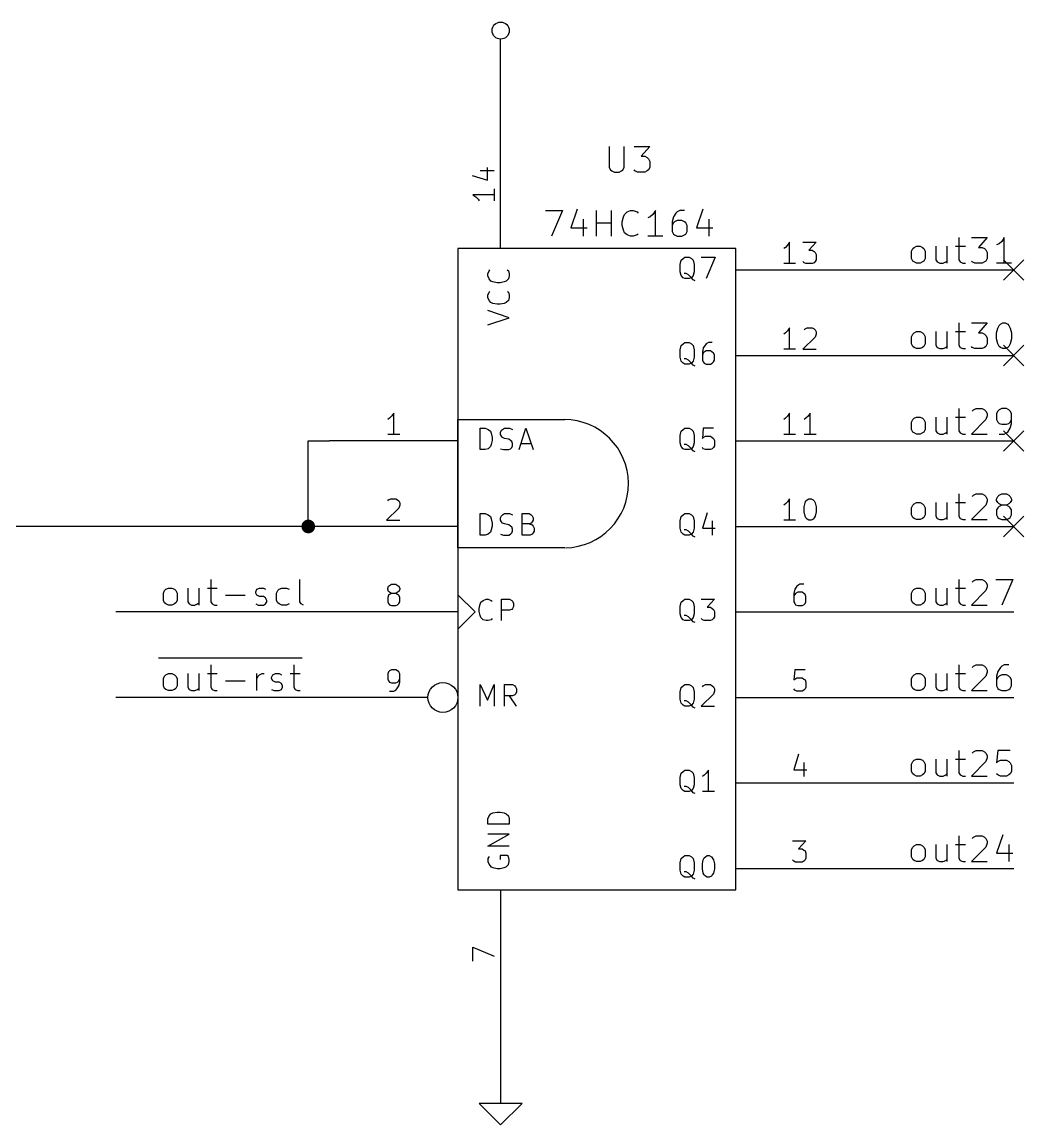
# Model space of a CAD drawing. Extents: x 4000 to 326700, y 4000 to 230000.
# Drawn here: x 236305 to 259740, y 150000 to 175800 of the extents above; entities that cross this region are included whole.
import ezdxf

# ---------------------------------------------------------------- set-up
doc = ezdxf.new("R2010")
doc.units = 0
for name, color, linetype in [('BLACK', 1, 'CONTINUOUS'), ('BLUE', 2, 'CONTINUOUS'), ('CYAN', 4, 'CONTINUOUS'), ('GREEN', 3, 'CONTINUOUS'), ('RED', 5, 'CONTINUOUS')]:
    doc.layers.add(name, color=color, linetype=linetype)

msp = doc.modelspace()

# ---------------------------------------------------------------- linework, layer by layer
at = {"layer": 'BLACK'}
for p, q in [((257170, 170530), (257230, 170560)), ((257230, 170560), (257310, 170560)), ((257310, 170560), (257370, 170530)), ((257680, 170560), (257680, 170240)), ((257940, 170560), (257940, 170160)), ((258140, 170560), (258370, 170560)), ((258220, 170760), (258220, 170240)), ((258510, 170760), (258880, 170760)), ((258880, 170760), (258680, 170530)), ((259160, 170610), (259100, 170590)), ((259220, 170670), (259160, 170610)), ((259280, 170760), (259220, 170670)), ((259280, 170160), (259280, 170760)), ((257110, 170440), (257140, 170500)), ((257110, 170270), (257110, 170440)), ((257140, 170500), (257170, 170530)), ((257370, 170530), (257400, 170500)), ((257400, 170500), (257430, 170440)), ((257430, 170440), (257430, 170270)), ((258680, 170530), (258760, 170530)), ((258760, 170530), (258820, 170500)), ((258820, 170500), (258850, 170470)), ((258850, 170470), (258880, 170410)), ((258880, 170410), (258880, 170270)), ((257140, 170210), (257110, 170270)), ((257170, 170190), (257140, 170210)), ((257230, 170160), (257170, 170190)), ((257310, 170160), (257230, 170160)), ((257370, 170190), (257310, 170160)), ((257400, 170210), (257370, 170190)), ((257430, 170270), (257400, 170210)), ((257680, 170240), (257710, 170190)), ((257710, 170190), (257770, 170160)), ((257770, 170160), (257850, 170160)), ((257850, 170160), (257910, 170190)), ((257910, 170190), (257940, 170210)), ((258220, 170240), (258250, 170190)), ((258250, 170190), (258310, 170160)), ((258310, 170160), (258370, 170160)), ((258530, 170190), (258510, 170210)), ((258590, 170160), (258530, 170190)), ((258760, 170160), (258590, 170160)), ((258820, 170190), (258760, 170160)), ((258850, 170210), (258820, 170190)), ((258880, 170270), (258850, 170210)), ((259450, 170160), (259100, 170160)), ((258220, 168760), (258220, 168240)), ((258510, 168760), (258880, 168760)), ((258880, 168760), (258680, 168530)), ((259190, 168730), (259250, 168760)), ((259250, 168760), (259300, 168760)), ((259300, 168760), (259360, 168730)), ((257110, 168440), (257140, 168500)), ((257140, 168500), (257170, 168530)), ((257170, 168530), (257230, 168560)), ((257230, 168560), (257310, 168560)), ((257310, 168560), (257370, 168530)), ((257370, 168530), (257400, 168500)), ((257400, 168500), (257430, 168440)), ((257680, 168560), (257680, 168240)), ((257940, 168560), (257940, 168160)), ((258140, 168560), (258370, 168560)), ((258680, 168530), (258760, 168530)), ((258760, 168530), (258820, 168500)), ((258820, 168500), (258850, 168470)), ((259100, 168530), (259130, 168640)), ((259100, 168390), (259100, 168530)), ((259130, 168640), (259160, 168700)), ((259160, 168700), (259190, 168730)), ((259360, 168730), (259390, 168700)), ((259390, 168700), (259420, 168640)), ((259420, 168640), (259450, 168530)), ((259450, 168530), (259450, 168390)), ((257110, 168270), (257110, 168440)), ((257140, 168210), (257110, 168270)), ((257430, 168270), (257400, 168210)), ((257430, 168440), (257430, 168270)), ((257680, 168240), (257710, 168190)), ((258220, 168240), (258250, 168190)), ((258850, 168470), (258880, 168410)), ((258880, 168270), (258850, 168210)), ((258880, 168410), (258880, 168270)), ((259130, 168270), (259100, 168390)), ((259160, 168210), (259130, 168270)), ((259420, 168270), (259390, 168210)), ((259450, 168390), (259420, 168270)), ((257170, 168190), (257140, 168210)), ((257230, 168160), (257170, 168190)), ((257310, 168160), (257230, 168160)), ((257370, 168190), (257310, 168160)), ((257400, 168210), (257370, 168190)), ((257710, 168190), (257770, 168160)), ((257770, 168160), (257850, 168160)), ((257850, 168160), (257910, 168190)), ((257910, 168190), (257940, 168210)), ((258250, 168190), (258310, 168160)), ((258310, 168160), (258370, 168160)), ((258530, 168190), (258510, 168210)), ((258590, 168160), (258530, 168190)), ((258760, 168160), (258590, 168160)), ((258820, 168190), (258760, 168160)), ((258850, 168210), (258820, 168190)), ((259190, 168190), (259160, 168210)), ((259250, 168160), (259190, 168190)), ((259300, 168160), (259250, 168160)), ((259360, 168190), (259300, 168160)), ((259390, 168210), (259360, 168190)), ((258220, 166760), (258220, 166240)), ((258530, 166700), (258560, 166730)), ((258560, 166730), (258620, 166760)), ((258620, 166760), (258760, 166760)), ((258760, 166760), (258820, 166730)), ((258820, 166730), (258850, 166700)), ((258850, 166700), (258880, 166640)), ((259130, 166700), (259100, 166640)), ((259160, 166730), (259130, 166700)), ((259220, 166760), (259160, 166730)), ((259330, 166760), (259220, 166760)), ((259390, 166730), (259330, 166760)), ((259420, 166700), (259390, 166730)), ((259450, 166640), (259420, 166700)), ((257110, 166440), (257140, 166500)), ((257110, 166270), (257110, 166440)), ((257140, 166500), (257170, 166530)), ((257170, 166530), (257230, 166560)), ((257230, 166560), (257310, 166560)), ((257310, 166560), (257370, 166530)), ((257370, 166530), (257400, 166500)), ((257400, 166500), (257430, 166440)), ((257430, 166440), (257430, 166270)), ((257680, 166560), (257680, 166240)), ((257940, 166560), (257940, 166160)), ((258140, 166560), (258370, 166560)), ((258850, 166500), (258510, 166160)), ((258880, 166590), (258850, 166500)), ((258880, 166640), (258880, 166590)), ((259100, 166640), (259100, 166500)), ((259100, 166500), (259130, 166440)), ((259130, 166440), (259160, 166410)), ((259160, 166410), (259220, 166390)), ((259330, 166390), (259390, 166410)), ((259390, 166410), (259420, 166440)), ((259420, 166440), (259450, 166500)), ((259420, 166300), (259450, 166410)), ((259450, 166410), (259450, 166640)), ((257140, 166210), (257110, 166270)), ((257170, 166190), (257140, 166210)), ((257230, 166160), (257170, 166190)), ((257310, 166160), (257230, 166160)), ((257370, 166190), (257310, 166160)), ((257400, 166210), (257370, 166190)), ((257430, 166270), (257400, 166210)), ((257680, 166240), (257710, 166190)), ((257710, 166190), (257770, 166160)), ((257770, 166160), (257850, 166160)), ((257850, 166160), (257910, 166190)), ((257910, 166190), (257940, 166210)), ((258220, 166240), (258250, 166190)), ((258250, 166190), (258310, 166160)), ((258310, 166160), (258370, 166160)), ((258510, 166160), (258880, 166160)), ((259160, 166160), (259280, 166160)), ((259220, 166390), (259330, 166390)), ((259280, 166160), (259330, 166190)), ((259330, 166190), (259360, 166210)), ((259360, 166210), (259420, 166300)), ((258220, 164760), (258220, 164240)), ((258530, 164700), (258560, 164730)), ((258560, 164730), (258620, 164760)), ((258620, 164760), (258760, 164760)), ((258760, 164760), (258820, 164730)), ((258820, 164730), (258850, 164700)), ((258850, 164700), (258880, 164640)), ((258880, 164640), (258880, 164590)), ((259100, 164640), (259130, 164700)), ((259100, 164610), (259100, 164640)), ((259130, 164560), (259100, 164610)), ((259130, 164700), (259160, 164730)), ((259160, 164730), (259220, 164760)), ((259220, 164760), (259330, 164760)), ((259330, 164760), (259390, 164730)), ((259390, 164730), (259420, 164700)), ((259420, 164700), (259450, 164640)), ((259450, 164610), (259420, 164560)), ((259450, 164640), (259450, 164610)), ((257110, 164440), (257140, 164500)), ((257110, 164270), (257110, 164440)), ((257140, 164500), (257170, 164530)), ((257170, 164530), (257230, 164560)), ((257230, 164560), (257310, 164560)), ((257310, 164560), (257370, 164530)), ((257370, 164530), (257400, 164500)), ((257400, 164500), (257430, 164440)), ((257430, 164440), (257430, 164270)), ((257680, 164560), (257680, 164240)), ((257940, 164560), (257940, 164160)), ((258140, 164560), (258370, 164560)), ((258850, 164500), (258510, 164160)), ((258880, 164590), (258850, 164500)), ((259130, 164440), (259100, 164390)), ((259100, 164390), (259100, 164270)), ((259160, 164530), (259130, 164560)), ((259160, 164470), (259130, 164440)), ((259220, 164500), (259160, 164530)), ((259220, 164500), (259160, 164470)), ((259330, 164500), (259220, 164500)), ((259390, 164530), (259330, 164500)), ((259390, 164470), (259330, 164500)), ((259420, 164560), (259390, 164530)), ((259420, 164440), (259390, 164470)), ((259450, 164390), (259420, 164440)), ((259450, 164270), (259450, 164390)), ((257140, 164210), (257110, 164270)), ((257170, 164190), (257140, 164210)), ((257230, 164160), (257170, 164190)), ((257310, 164160), (257230, 164160)), ((257370, 164190), (257310, 164160)), ((257400, 164210), (257370, 164190)), ((257430, 164270), (257400, 164210)), ((257680, 164240), (257710, 164190)), ((257710, 164190), (257770, 164160)), ((257770, 164160), (257850, 164160)), ((257850, 164160), (257910, 164190)), ((257910, 164190), (257940, 164210)), ((258220, 164240), (258250, 164190)), ((258250, 164190), (258310, 164160)), ((258310, 164160), (258370, 164160)), ((258510, 164160), (258880, 164160)), ((259100, 164270), (259130, 164210)), ((259130, 164210), (259160, 164190)), ((259160, 164190), (259220, 164160)), ((259220, 164160), (259330, 164160)), ((259330, 164160), (259390, 164190)), ((259390, 164190), (259420, 164210)), ((259420, 164210), (259450, 164270)), ((239670, 162530), (239730, 162560)), ((239730, 162560), (239810, 162560)), ((239810, 162560), (239870, 162530)), ((240180, 162560), (240180, 162240)), ((240440, 162560), (240440, 162160)), ((240640, 162560), (240870, 162560)), ((240720, 162760), (240720, 162240)), ((241800, 162530), (241860, 162560)), ((241860, 162560), (241950, 162560)), ((241950, 162560), (242000, 162530)), ((242320, 162530), (242380, 162560)), ((242380, 162560), (242490, 162560)), ((242490, 162560), (242550, 162530)), ((242800, 162240), (242800, 162760)), ((257170, 162530), (257230, 162560)), ((257230, 162560), (257310, 162560)), ((257310, 162560), (257370, 162530)), ((257680, 162560), (257680, 162240)), ((257940, 162560), (257940, 162160)), ((258140, 162560), (258370, 162560)), ((258220, 162760), (258220, 162240)), ((258530, 162700), (258560, 162730)), ((258560, 162730), (258620, 162760)), ((258620, 162760), (258760, 162760)), ((258760, 162760), (258820, 162730)), ((258820, 162730), (258850, 162700)), ((258850, 162700), (258880, 162640)), ((258880, 162590), (258850, 162500)), ((258880, 162640), (258880, 162590)), ((259080, 162760), (259480, 162760)), ((259480, 162760), (259220, 162160)), ((239610, 162440), (239640, 162500)), ((239610, 162270), (239610, 162440)), ((239640, 162500), (239670, 162530)), ((239870, 162530), (239900, 162500)), ((239900, 162500), (239930, 162440)), ((239930, 162440), (239930, 162270)), ((241060, 162390), (241520, 162390)), ((241770, 162470), (241800, 162530)), ((241770, 162440), (241770, 162470)), ((241800, 162390), (241770, 162440)), ((241860, 162360), (241800, 162390)), ((241950, 162360), (241860, 162360)), ((242000, 162330), (241950, 162360)), ((242030, 162270), (242000, 162330)), ((242260, 162440), (242290, 162500)), ((242260, 162270), (242260, 162440)), ((242290, 162500), (242320, 162530)), ((257110, 162440), (257140, 162500)), ((257110, 162270), (257110, 162440)), ((257140, 162500), (257170, 162530)), ((257370, 162530), (257400, 162500)), ((257400, 162500), (257430, 162440)), ((257430, 162440), (257430, 162270)), ((258850, 162500), (258510, 162160)), ((239640, 162210), (239610, 162270)), ((239670, 162190), (239640, 162210)), ((239730, 162160), (239670, 162190)), ((239810, 162160), (239730, 162160)), ((239870, 162190), (239810, 162160)), ((239900, 162210), (239870, 162190)), ((239930, 162270), (239900, 162210)), ((240180, 162240), (240210, 162190)), ((240210, 162190), (240270, 162160)), ((240270, 162160), (240350, 162160)), ((240350, 162160), (240410, 162190)), ((240410, 162190), (240440, 162210)), ((240720, 162240), (240750, 162190)), ((240750, 162190), (240810, 162160)), ((240810, 162160), (240870, 162160)), ((241770, 162190), (241830, 162160)), ((241830, 162160), (241950, 162160)), ((241950, 162160), (242000, 162190)), ((242000, 162190), (242030, 162240)), ((242030, 162240), (242030, 162270)), ((242290, 162210), (242260, 162270)), ((242320, 162190), (242290, 162210)), ((242380, 162160), (242320, 162190)), ((242490, 162160), (242380, 162160)), ((242550, 162190), (242490, 162160)), ((242830, 162190), (242800, 162240)), ((242890, 162160), (242830, 162190)), ((257140, 162210), (257110, 162270)), ((257170, 162190), (257140, 162210)), ((257230, 162160), (257170, 162190)), ((257310, 162160), (257230, 162160)), ((257370, 162190), (257310, 162160)), ((257400, 162210), (257370, 162190)), ((257430, 162270), (257400, 162210)), ((257680, 162240), (257710, 162190)), ((257710, 162190), (257770, 162160)), ((257770, 162160), (257850, 162160)), ((257850, 162160), (257910, 162190)), ((257910, 162190), (257940, 162210)), ((258220, 162240), (258250, 162190)), ((258250, 162190), (258310, 162160)), ((258310, 162160), (258370, 162160)), ((258510, 162160), (258880, 162160)), ((239500, 160930), (242860, 160930)), ((240720, 160760), (240720, 160240)), ((242660, 160760), (242660, 160240)), ((258220, 160760), (258220, 160240)), ((258560, 160730), (258620, 160760)), ((258620, 160760), (258760, 160760)), ((258760, 160760), (258820, 160730)), ((259280, 160760), (259220, 160730)), ((259390, 160760), (259280, 160760)), ((239610, 160440), (239640, 160500)), ((239640, 160500), (239670, 160530)), ((239670, 160530), (239730, 160560)), ((239730, 160560), (239810, 160560)), ((239810, 160560), (239870, 160530)), ((239870, 160530), (239900, 160500)), ((239900, 160500), (239930, 160440)), ((240180, 160560), (240180, 160240)), ((240440, 160560), (240440, 160160)), ((240640, 160560), (240870, 160560)), ((241800, 160160), (241800, 160560)), ((241800, 160440), (241830, 160500)), ((241830, 160500), (241860, 160530)), ((241860, 160530), (241920, 160560)), ((241920, 160560), (241970, 160560)), ((242140, 160470), (242170, 160530)), ((242170, 160530), (242230, 160560)), ((242230, 160560), (242320, 160560)), ((242320, 160560), (242370, 160530)), ((242580, 160560), (242810, 160560)), ((257110, 160440), (257140, 160500)), ((257140, 160500), (257170, 160530)), ((257170, 160530), (257230, 160560)), ((257230, 160560), (257310, 160560)), ((257310, 160560), (257370, 160530)), ((257370, 160530), (257400, 160500)), ((257400, 160500), (257430, 160440)), ((257680, 160560), (257680, 160240)), ((257940, 160560), (257940, 160160)), ((258140, 160560), (258370, 160560)), ((258850, 160500), (258510, 160160)), ((258530, 160700), (258560, 160730)), ((258820, 160730), (258850, 160700)), ((258850, 160700), (258880, 160640)), ((258880, 160590), (258850, 160500)), ((258880, 160640), (258880, 160590)), ((259130, 160610), (259100, 160500)), ((259100, 160500), (259100, 160270)), ((259190, 160700), (259130, 160610)), ((259160, 160500), (259130, 160470)), ((259220, 160530), (259160, 160500)), ((259220, 160730), (259190, 160700)), ((259330, 160530), (259220, 160530)), ((259390, 160500), (259330, 160530)), ((259420, 160470), (259390, 160500)), ((239610, 160270), (239610, 160440)), ((239640, 160210), (239610, 160270)), ((239930, 160270), (239900, 160210)), ((239930, 160440), (239930, 160270)), ((240180, 160240), (240210, 160190)), ((240720, 160240), (240750, 160190)), ((241060, 160390), (241520, 160390)), ((242140, 160440), (242140, 160470)), ((242170, 160390), (242140, 160440)), ((242230, 160360), (242170, 160390)), ((242320, 160360), (242230, 160360)), ((242370, 160330), (242320, 160360)), ((242400, 160270), (242370, 160330)), ((242370, 160190), (242400, 160240)), ((242400, 160240), (242400, 160270)), ((242660, 160240), (242690, 160190)), ((257110, 160270), (257110, 160440)), ((257140, 160210), (257110, 160270)), ((257430, 160270), (257400, 160210)), ((257430, 160440), (257430, 160270)), ((257680, 160240), (257710, 160190)), ((258220, 160240), (258250, 160190)), ((259130, 160470), (259100, 160410)), ((259100, 160270), (259130, 160210)), ((259450, 160410), (259420, 160470)), ((259420, 160210), (259450, 160270)), ((259450, 160270), (259450, 160410)), ((239670, 160190), (239640, 160210)), ((239730, 160160), (239670, 160190)), ((239810, 160160), (239730, 160160)), ((239870, 160190), (239810, 160160)), ((239900, 160210), (239870, 160190)), ((240210, 160190), (240270, 160160)), ((240270, 160160), (240350, 160160)), ((240350, 160160), (240410, 160190)), ((240410, 160190), (240440, 160210)), ((240750, 160190), (240810, 160160)), ((240810, 160160), (240870, 160160)), ((242140, 160190), (242200, 160160)), ((242200, 160160), (242320, 160160)), ((242320, 160160), (242370, 160190)), ((242690, 160190), (242750, 160160)), ((242750, 160160), (242810, 160160)), ((257170, 160190), (257140, 160210)), ((257230, 160160), (257170, 160190)), ((257310, 160160), (257230, 160160)), ((257370, 160190), (257310, 160160)), ((257400, 160210), (257370, 160190)), ((257710, 160190), (257770, 160160)), ((257770, 160160), (257850, 160160)), ((257850, 160160), (257910, 160190)), ((257910, 160190), (257940, 160210)), ((258250, 160190), (258310, 160160)), ((258310, 160160), (258370, 160160)), ((258510, 160160), (258880, 160160)), ((259130, 160210), (259160, 160190)), ((259160, 160190), (259220, 160160)), ((259220, 160160), (259330, 160160)), ((259330, 160160), (259390, 160190)), ((259390, 160190), (259420, 160210)), ((258220, 158760), (258220, 158240)), ((258530, 158700), (258560, 158730)), ((258560, 158730), (258620, 158760)), ((258620, 158760), (258760, 158760)), ((258760, 158760), (258820, 158730)), ((258820, 158730), (258850, 158700)), ((258850, 158700), (258880, 158640)), ((259130, 158760), (259100, 158470)), ((259420, 158760), (259130, 158760)), ((257110, 158440), (257140, 158500)), ((257110, 158270), (257110, 158440)), ((257140, 158500), (257170, 158530)), ((257170, 158530), (257230, 158560)), ((257230, 158560), (257310, 158560)), ((257310, 158560), (257370, 158530)), ((257370, 158530), (257400, 158500)), ((257400, 158500), (257430, 158440)), ((257430, 158440), (257430, 158270)), ((257680, 158560), (257680, 158240)), ((257940, 158560), (257940, 158160)), ((258140, 158560), (258370, 158560)), ((258850, 158500), (258510, 158160)), ((258880, 158590), (258850, 158500)), ((258880, 158640), (258880, 158590)), ((259100, 158470), (259130, 158500)), ((259130, 158500), (259190, 158530)), ((259190, 158530), (259330, 158530)), ((259330, 158530), (259390, 158500)), ((259390, 158500), (259420, 158470)), ((259420, 158470), (259450, 158410)), ((257140, 158210), (257110, 158270)), ((257170, 158190), (257140, 158210)), ((257230, 158160), (257170, 158190)), ((257310, 158160), (257230, 158160)), ((257370, 158190), (257310, 158160)), ((257400, 158210), (257370, 158190)), ((257430, 158270), (257400, 158210)), ((257680, 158240), (257710, 158190)), ((257710, 158190), (257770, 158160)), ((257770, 158160), (257850, 158160)), ((257850, 158160), (257910, 158190)), ((257910, 158190), (257940, 158210)), ((258220, 158240), (258250, 158190)), ((258250, 158190), (258310, 158160)), ((258310, 158160), (258370, 158160)), ((258510, 158160), (258880, 158160)), ((259130, 158190), (259100, 158210)), ((259190, 158160), (259130, 158190)), ((259330, 158160), (259190, 158160)), ((259390, 158190), (259330, 158160)), ((259420, 158210), (259390, 158190)), ((259450, 158270), (259420, 158210)), ((259450, 158410), (259450, 158270)), ((258220, 156760), (258220, 156240)), ((258530, 156700), (258560, 156730)), ((258560, 156730), (258620, 156760)), ((258620, 156760), (258760, 156760)), ((258760, 156760), (258820, 156730)), ((258820, 156730), (258850, 156700)), ((258850, 156700), (258880, 156640)), ((258880, 156640), (258880, 156590)), ((259250, 156790), (259100, 156360)), ((257110, 156440), (257140, 156500)), ((257110, 156270), (257110, 156440)), ((257140, 156500), (257170, 156530)), ((257170, 156530), (257230, 156560)), ((257230, 156560), (257310, 156560)), ((257310, 156560), (257370, 156530)), ((257370, 156530), (257400, 156500)), ((257400, 156500), (257430, 156440)), ((257430, 156440), (257430, 156270)), ((257680, 156560), (257680, 156240)), ((257940, 156560), (257940, 156160)), ((258140, 156560), (258370, 156560)), ((258850, 156500), (258510, 156160)), ((258880, 156590), (258850, 156500)), ((259100, 156360), (259480, 156360)), ((259390, 156560), (259390, 156160)), ((257140, 156210), (257110, 156270)), ((257170, 156190), (257140, 156210)), ((257230, 156160), (257170, 156190)), ((257310, 156160), (257230, 156160)), ((257370, 156190), (257310, 156160)), ((257400, 156210), (257370, 156190)), ((257430, 156270), (257400, 156210)), ((257680, 156240), (257710, 156190)), ((257710, 156190), (257770, 156160)), ((257770, 156160), (257850, 156160)), ((257850, 156160), (257910, 156190)), ((257910, 156190), (257940, 156210)), ((258220, 156240), (258250, 156190)), ((258250, 156190), (258310, 156160)), ((258310, 156160), (258370, 156160)), ((258510, 156160), (258880, 156160))]:
    msp.add_line(p, q, dxfattribs=at)
at = {"layer": 'BLUE'}
for p, q in [((259260, 170240), (259740, 169760)), ((259740, 170240), (259260, 169760)), ((259260, 168240), (259740, 167760)), ((259740, 168240), (259260, 167760)), ((259260, 166240), (259740, 165760)), ((259740, 166240), (259260, 165760)), ((259260, 164240), (259740, 163760)), ((259740, 164240), (259260, 163760))]:
    msp.add_line(p, q, dxfattribs=at)
at = {"layer": 'CYAN'}
for p, q in [((250040, 172890), (250040, 172400)), ((250390, 172400), (250390, 172890)), ((250620, 172890), (250990, 172890)), ((250990, 172890), (250790, 172660)), ((250790, 172660), (250870, 172660)), ((250870, 172660), (250930, 172630)), ((250930, 172630), (250960, 172600)), ((250040, 172400), (250070, 172340)), ((250360, 172340), (250390, 172400)), ((250960, 172600), (250990, 172540)), ((250990, 172400), (250960, 172340)), ((250990, 172540), (250990, 172400)), ((250070, 172340), (250100, 172320)), ((250100, 172320), (250160, 172290)), ((250160, 172290), (250270, 172290)), ((250270, 172290), (250330, 172320)), ((250330, 172320), (250360, 172340)), ((250640, 172320), (250620, 172340)), ((250700, 172290), (250640, 172320)), ((250870, 172290), (250700, 172290)), ((250930, 172320), (250870, 172290)), ((250960, 172340), (250930, 172320)), ((248550, 171390), (248950, 171390)), ((248950, 171390), (248690, 170790)), ((249290, 171420), (249140, 170990)), ((249740, 170790), (249740, 171390)), ((250090, 170790), (250090, 171390)), ((250400, 171300), (250460, 171360)), ((250460, 171360), (250540, 171390)), ((250540, 171390), (250600, 171390)), ((250600, 171390), (250690, 171360)), ((250690, 171360), (250720, 171330)), ((251120, 171390), (251060, 171300)), ((251120, 170790), (251120, 171390)), ((251600, 171330), (251540, 171240)), ((251630, 171360), (251600, 171330)), ((251690, 171390), (251630, 171360)), ((251800, 171390), (251690, 171390)), ((252230, 171420), (252080, 170990)), ((249430, 171190), (249430, 170790)), ((249740, 171100), (250090, 171100)), ((250340, 171130), (250370, 171240)), ((250340, 171040), (250340, 171130)), ((250370, 171240), (250400, 171300)), ((251000, 171240), (250940, 171220)), ((251060, 171300), (251000, 171240)), ((251540, 171240), (251510, 171130)), ((251510, 171130), (251510, 170900)), ((251540, 171100), (251510, 171040)), ((251570, 171130), (251540, 171100)), ((251630, 171160), (251570, 171130)), ((251740, 171160), (251630, 171160)), ((251800, 171130), (251740, 171160)), ((251830, 171100), (251800, 171130)), ((251860, 171040), (251830, 171100)), ((252370, 171190), (252370, 170790)), ((249140, 170990), (249520, 170990)), ((250370, 170930), (250340, 171040)), ((250400, 170870), (250370, 170930)), ((250460, 170820), (250400, 170870)), ((250540, 170790), (250460, 170820)), ((250690, 170820), (250600, 170790)), ((250720, 170840), (250690, 170820)), ((251510, 170900), (251540, 170840)), ((251540, 170840), (251570, 170820)), ((251570, 170820), (251630, 170790)), ((251740, 170790), (251800, 170820)), ((251800, 170820), (251830, 170840)), ((251830, 170840), (251860, 170900)), ((251860, 170900), (251860, 171040)), ((252080, 170990), (252460, 170990)), ((250600, 170790), (250540, 170790)), ((251290, 170790), (250940, 170790)), ((251630, 170790), (251740, 170790)), ((251770, 170270), (251810, 170300)), ((251810, 170300), (251910, 170300)), ((251910, 170300), (251960, 170270)), ((252190, 170300), (252520, 170300)), ((252520, 170300), (252310, 169800)), ((251700, 170130), (251720, 170230)), ((251700, 169960), (251700, 170130)), ((251720, 170230), (251770, 170270)), ((251960, 170270), (252000, 170230)), ((252000, 170230), (252030, 170130)), ((252030, 170130), (252030, 169960)), ((247200, 169910), (247230, 169980)), ((247200, 169860), (247200, 169910)), ((247230, 169790), (247200, 169860)), ((247230, 169980), (247250, 170000)), ((247270, 169740), (247230, 169790)), ((247680, 169790), (247630, 169740)), ((247650, 170000), (247680, 169980)), ((247680, 169980), (247700, 169910)), ((247700, 169860), (247680, 169790)), ((247700, 169910), (247700, 169860)), ((251720, 169870), (251700, 169960)), ((251770, 169820), (251720, 169870)), ((251810, 169800), (251770, 169820)), ((251840, 169920), (251790, 169920)), ((251910, 169800), (251810, 169800)), ((251890, 169890), (251840, 169920)), ((251960, 169820), (251890, 169890)), ((251960, 169820), (251910, 169800)), ((252000, 169870), (251960, 169820)), ((252000, 169770), (251960, 169820)), ((252030, 169960), (252000, 169870)), ((252050, 169750), (252000, 169770)), ((247320, 169720), (247270, 169740)), ((247420, 169700), (247320, 169720)), ((247490, 169700), (247420, 169700)), ((247580, 169720), (247490, 169700)), ((247630, 169740), (247580, 169720)), ((247200, 169410), (247230, 169480)), ((247200, 169360), (247200, 169410)), ((247230, 169290), (247200, 169360)), ((247230, 169480), (247250, 169500)), ((247270, 169240), (247230, 169290)), ((247680, 169290), (247630, 169240)), ((247650, 169500), (247680, 169480)), ((247680, 169480), (247700, 169410)), ((247700, 169360), (247680, 169290)), ((247700, 169410), (247700, 169360)), ((247700, 168880), (247200, 169050)), ((247320, 169220), (247270, 169240)), ((247420, 169200), (247320, 169220)), ((247490, 169200), (247420, 169200)), ((247580, 169220), (247490, 169200)), ((247630, 169240), (247580, 169220)), ((247200, 168720), (247700, 168880)), ((251700, 168130), (251720, 168230)), ((251720, 168230), (251770, 168270)), ((251770, 168270), (251810, 168300)), ((251810, 168300), (251910, 168300)), ((251910, 168300), (251960, 168270)), ((251960, 168270), (252000, 168230)), ((252000, 168230), (252030, 168130)), ((252290, 168250), (252240, 168180)), ((252310, 168270), (252290, 168250)), ((252360, 168300), (252310, 168270)), ((252450, 168300), (252360, 168300)), ((251700, 167960), (251700, 168130)), ((251720, 167870), (251700, 167960)), ((252030, 167960), (252000, 167870)), ((252030, 168130), (252030, 167960)), ((252240, 168180), (252220, 168080)), ((252220, 168080), (252220, 167890)), ((252240, 168060), (252220, 168010)), ((252260, 168080), (252240, 168060)), ((252310, 168110), (252260, 168080)), ((252410, 168110), (252310, 168110)), ((252450, 168080), (252410, 168110)), ((252480, 168060), (252450, 168080)), ((252500, 168010), (252480, 168060)), ((252500, 167890), (252500, 168010)), ((251770, 167820), (251720, 167870)), ((251810, 167800), (251770, 167820)), ((251840, 167920), (251790, 167920)), ((251910, 167800), (251810, 167800)), ((251890, 167890), (251840, 167920)), ((251960, 167820), (251890, 167890)), ((251960, 167820), (251910, 167800)), ((252000, 167870), (251960, 167820)), ((252000, 167770), (251960, 167820)), ((252050, 167750), (252000, 167770)), ((252220, 167890), (252240, 167850)), ((252240, 167850), (252260, 167820)), ((252260, 167820), (252310, 167800)), ((252310, 167800), (252410, 167800)), ((252410, 167800), (252450, 167820)), ((252450, 167820), (252480, 167850)), ((252480, 167850), (252500, 167890)), ((247020, 165800), (247020, 166300)), ((247020, 166300), (247140, 166300)), ((247140, 166300), (247210, 166270)), ((247210, 166270), (247260, 166230)), ((247260, 166230), (247280, 166180)), ((247280, 166180), (247300, 166080)), ((247500, 166200), (247520, 166250)), ((247500, 166150), (247500, 166200)), ((247520, 166250), (247540, 166270)), ((247540, 166270), (247590, 166300)), ((247590, 166300), (247710, 166300)), ((247710, 166300), (247780, 166270)), ((247930, 165800), (248090, 166300)), ((248090, 166300), (248260, 165800)), ((251700, 166130), (251720, 166230)), ((251720, 166230), (251770, 166270)), ((251770, 166270), (251810, 166300)), ((251810, 166300), (251910, 166300)), ((251910, 166300), (251960, 166270)), ((251960, 166270), (252000, 166230)), ((252000, 166230), (252030, 166130)), ((252240, 166300), (252220, 166060)), ((252480, 166300), (252240, 166300)), ((247280, 165920), (247260, 165870)), ((247300, 166010), (247280, 165920)), ((247300, 166080), (247300, 166010)), ((247520, 166110), (247500, 166150)), ((247540, 166080), (247520, 166110)), ((247590, 166060), (247540, 166080)), ((247690, 166040), (247590, 166060)), ((247730, 166010), (247690, 166040)), ((247760, 165990), (247730, 166010)), ((247780, 165940), (247760, 165990)), ((247780, 165890), (247780, 165940)), ((247980, 165940), (248210, 165940)), ((251700, 165960), (251700, 166130)), ((251720, 165870), (251700, 165960)), ((251840, 165920), (251790, 165920)), ((251890, 165890), (251840, 165920)), ((252030, 165960), (252000, 165870)), ((252030, 166130), (252030, 165960)), ((252220, 166060), (252240, 166080)), ((252240, 166080), (252290, 166110)), ((252290, 166110), (252410, 166110)), ((252410, 166110), (252450, 166080)), ((252450, 166080), (252480, 166060)), ((252480, 166060), (252500, 166010)), ((252500, 166010), (252500, 165890)), ((247140, 165800), (247020, 165800)), ((247210, 165820), (247140, 165800)), ((247260, 165870), (247210, 165820)), ((247500, 165820), (247570, 165800)), ((247570, 165800), (247690, 165800)), ((247690, 165800), (247730, 165820)), ((247730, 165820), (247760, 165850)), ((247760, 165850), (247780, 165890)), ((251770, 165820), (251720, 165870)), ((251810, 165800), (251770, 165820)), ((251910, 165800), (251810, 165800)), ((251960, 165820), (251890, 165890)), ((251960, 165820), (251910, 165800)), ((252000, 165870), (251960, 165820)), ((252000, 165770), (251960, 165820)), ((252050, 165750), (252000, 165770)), ((252240, 165820), (252220, 165850)), ((252290, 165800), (252240, 165820)), ((252410, 165800), (252290, 165800)), ((252450, 165820), (252410, 165800)), ((252480, 165850), (252450, 165820)), ((252500, 165890), (252480, 165850)), ((247020, 163800), (247020, 164300)), ((247020, 164300), (247140, 164300)), ((247140, 164300), (247210, 164270)), ((247210, 164270), (247260, 164230)), ((247260, 164230), (247280, 164180)), ((247280, 164180), (247300, 164080)), ((247500, 164200), (247520, 164250)), ((247500, 164150), (247500, 164200)), ((247520, 164110), (247500, 164150)), ((247520, 164250), (247540, 164270)), ((247540, 164080), (247520, 164110)), ((247540, 164270), (247590, 164300)), ((247590, 164300), (247710, 164300)), ((247710, 164300), (247780, 164270)), ((248000, 163800), (248000, 164300)), ((248000, 164300), (248170, 164300)), ((248170, 164300), (248210, 164270)), ((248210, 164270), (248240, 164250)), ((248240, 164110), (248210, 164080)), ((248240, 164250), (248260, 164200)), ((248260, 164150), (248240, 164110)), ((248260, 164200), (248260, 164150)), ((251700, 164130), (251720, 164230)), ((251700, 163960), (251700, 164130)), ((251720, 164230), (251770, 164270)), ((251770, 164270), (251810, 164300)), ((251810, 164300), (251910, 164300)), ((251910, 164300), (251960, 164270)), ((251960, 164270), (252000, 164230)), ((252000, 164230), (252030, 164130)), ((252030, 164130), (252030, 163960)), ((252330, 164320), (252220, 163960)), ((252450, 164130), (252450, 163800)), ((247260, 163870), (247210, 163820)), ((247280, 163920), (247260, 163870)), ((247300, 164010), (247280, 163920)), ((247300, 164080), (247300, 164010)), ((247590, 164060), (247540, 164080)), ((247690, 164040), (247590, 164060)), ((247730, 164010), (247690, 164040)), ((247760, 163990), (247730, 164010)), ((247730, 163820), (247760, 163850)), ((247780, 163940), (247760, 163990)), ((247760, 163850), (247780, 163890)), ((247780, 163890), (247780, 163940)), ((248170, 164060), (248000, 164060)), ((248210, 164080), (248170, 164060)), ((248170, 164060), (248240, 164040)), ((248240, 164040), (248260, 164010)), ((248260, 163850), (248240, 163820)), ((248260, 164010), (248280, 163960)), ((248280, 163890), (248260, 163850)), ((248280, 163960), (248280, 163890)), ((251720, 163870), (251700, 163960)), ((251770, 163820), (251720, 163870)), ((251840, 163920), (251790, 163920)), ((251890, 163890), (251840, 163920)), ((251960, 163820), (251890, 163890)), ((252000, 163870), (251960, 163820)), ((252030, 163960), (252000, 163870)), ((252220, 163960), (252520, 163960)), ((247140, 163800), (247020, 163800)), ((247210, 163820), (247140, 163800)), ((247500, 163820), (247570, 163800)), ((247570, 163800), (247690, 163800)), ((247690, 163800), (247730, 163820)), ((248190, 163800), (248000, 163800)), ((248240, 163820), (248190, 163800)), ((251810, 163800), (251770, 163820)), ((251910, 163800), (251810, 163800)), ((251960, 163820), (251910, 163800)), ((252000, 163770), (251960, 163820)), ((252050, 163750), (252000, 163770)), ((247090, 162270), (247160, 162300)), ((247160, 162300), (247210, 162300)), ((247210, 162300), (247280, 162270)), ((247520, 161800), (247520, 162300)), ((247520, 162300), (247710, 162300)), ((247710, 162300), (247760, 162270)), ((251770, 162270), (251810, 162300)), ((251810, 162300), (251910, 162300)), ((251910, 162300), (251960, 162270)), ((252190, 162300), (252500, 162300)), ((252500, 162300), (252330, 162110)), ((247000, 162080), (247020, 162180)), ((247000, 162010), (247000, 162080)), ((247020, 162180), (247040, 162230)), ((247040, 162230), (247090, 162270)), ((247280, 162270), (247300, 162250)), ((247710, 162040), (247520, 162040)), ((247760, 162060), (247710, 162040)), ((247760, 162270), (247780, 162250)), ((247780, 162080), (247760, 162060)), ((247780, 162250), (247800, 162200)), ((247800, 162130), (247780, 162080)), ((247800, 162200), (247800, 162130)), ((251700, 162130), (251720, 162230)), ((251700, 161960), (251700, 162130)), ((251720, 162230), (251770, 162270)), ((251960, 162270), (252000, 162230)), ((252000, 162230), (252030, 162130)), ((252030, 162130), (252030, 161960)), ((252330, 162110), (252410, 162110)), ((252410, 162110), (252450, 162080)), ((252450, 162080), (252480, 162060)), ((252480, 162060), (252500, 162010)), ((247020, 161920), (247000, 162010)), ((247040, 161870), (247020, 161920)), ((247090, 161820), (247040, 161870)), ((247160, 161800), (247090, 161820)), ((247210, 161800), (247160, 161800)), ((247280, 161820), (247210, 161800)), ((247300, 161850), (247280, 161820)), ((251720, 161870), (251700, 161960)), ((251770, 161820), (251720, 161870)), ((251810, 161800), (251770, 161820)), ((251840, 161920), (251790, 161920)), ((251910, 161800), (251810, 161800)), ((251890, 161890), (251840, 161920)), ((251960, 161820), (251890, 161890)), ((251960, 161820), (251910, 161800)), ((252000, 161870), (251960, 161820)), ((252000, 161770), (251960, 161820)), ((252030, 161960), (252000, 161870)), ((252050, 161750), (252000, 161770)), ((252220, 161820), (252190, 161850)), ((252260, 161800), (252220, 161820)), ((252410, 161800), (252260, 161800)), ((252450, 161820), (252410, 161800)), ((252480, 161850), (252450, 161820)), ((252500, 161890), (252480, 161850)), ((252500, 162010), (252500, 161890)), ((247020, 159800), (247020, 160300)), ((247020, 160300), (247190, 159940)), ((247190, 159940), (247350, 160300)), ((247350, 160300), (247350, 159800)), ((247590, 159800), (247590, 160300)), ((247590, 160300), (247780, 160300)), ((247780, 160300), (247830, 160270)), ((247830, 160270), (247850, 160250)), ((247850, 160250), (247870, 160200)), ((251700, 160130), (251720, 160230)), ((251720, 160230), (251770, 160270)), ((251770, 160270), (251810, 160300)), ((251810, 160300), (251910, 160300)), ((251910, 160300), (251960, 160270)), ((251960, 160270), (252000, 160230)), ((252000, 160230), (252030, 160130)), ((252220, 160250), (252240, 160270)), ((252240, 160270), (252290, 160300)), ((252290, 160300), (252410, 160300)), ((252410, 160300), (252450, 160270)), ((252450, 160270), (252480, 160250)), ((252480, 160250), (252500, 160200)), ((247780, 160040), (247590, 160040)), ((247870, 159800), (247710, 160040)), ((247830, 160060), (247780, 160040)), ((247850, 160080), (247830, 160060)), ((247870, 160130), (247850, 160080)), ((247870, 160200), (247870, 160130)), ((251700, 159960), (251700, 160130)), ((251720, 159870), (251700, 159960)), ((252030, 159960), (252000, 159870)), ((252030, 160130), (252030, 159960)), ((252480, 160080), (252190, 159800)), ((252500, 160150), (252480, 160080)), ((252500, 160200), (252500, 160150)), ((251770, 159820), (251720, 159870)), ((251810, 159800), (251770, 159820)), ((251840, 159920), (251790, 159920)), ((251910, 159800), (251810, 159800)), ((251890, 159890), (251840, 159920)), ((251960, 159820), (251890, 159890)), ((251960, 159820), (251910, 159800)), ((252000, 159870), (251960, 159820)), ((252000, 159770), (251960, 159820)), ((252050, 159750), (252000, 159770)), ((252190, 159800), (252500, 159800)), ((251700, 158130), (251720, 158230)), ((251720, 158230), (251770, 158270)), ((251770, 158270), (251810, 158300)), ((251810, 158300), (251910, 158300)), ((251910, 158300), (251960, 158270)), ((251960, 158270), (252000, 158230)), ((252000, 158230), (252030, 158130)), ((252260, 158180), (252220, 158150)), ((252310, 158230), (252260, 158180)), ((252360, 158300), (252310, 158230)), ((252360, 157800), (252360, 158300)), ((251700, 157960), (251700, 158130)), ((251720, 157870), (251700, 157960)), ((251840, 157920), (251790, 157920)), ((251890, 157890), (251840, 157920)), ((252030, 157960), (252000, 157870)), ((252030, 158130), (252030, 157960)), ((251770, 157820), (251720, 157870)), ((251810, 157800), (251770, 157820)), ((251910, 157800), (251810, 157800)), ((251960, 157820), (251890, 157890)), ((251960, 157820), (251910, 157800)), ((252000, 157870), (251960, 157820)), ((252000, 157770), (251960, 157820)), ((252050, 157750), (252000, 157770)), ((252500, 157800), (252220, 157800)), ((247200, 157160), (247230, 157230)), ((247200, 157040), (247200, 157160)), ((247230, 157230), (247270, 157280)), ((247270, 157280), (247320, 157300)), ((247320, 157300), (247420, 157320)), ((247420, 157320), (247490, 157320)), ((247490, 157320), (247580, 157300)), ((247580, 157300), (247630, 157280)), ((247630, 157280), (247680, 157230)), ((247680, 157230), (247700, 157160)), ((247700, 157160), (247700, 157040)), ((247700, 157040), (247200, 157040)), ((247200, 156520), (247700, 156800)), ((247700, 156800), (247200, 156800)), ((247700, 156520), (247200, 156520)), ((247230, 156280), (247200, 156230)), ((247200, 156230), (247200, 156160)), ((247200, 156160), (247230, 156090)), ((247230, 156090), (247270, 156040)), ((247650, 156300), (247490, 156300)), ((247490, 156300), (247490, 156210)), ((247630, 156040), (247680, 156090)), ((247680, 156280), (247650, 156300)), ((247700, 156210), (247680, 156280)), ((247680, 156090), (247700, 156160)), ((247700, 156160), (247700, 156210)), ((251700, 156130), (251720, 156230)), ((251700, 155960), (251700, 156130)), ((251720, 156230), (251770, 156270)), ((251770, 156270), (251810, 156300)), ((251810, 156300), (251910, 156300)), ((251910, 156300), (251960, 156270)), ((251960, 156270), (252000, 156230)), ((252000, 156230), (252030, 156130)), ((252030, 156130), (252030, 155960)), ((252220, 156110), (252240, 156200)), ((252220, 155990), (252220, 156110)), ((252240, 156200), (252260, 156250)), ((252260, 156250), (252290, 156270)), ((252290, 156270), (252330, 156300)), ((252330, 156300), (252380, 156300)), ((252380, 156300), (252430, 156270)), ((252430, 156270), (252450, 156250)), ((252450, 156250), (252480, 156200)), ((252480, 156200), (252500, 156110)), ((252500, 156110), (252500, 155990)), ((247270, 156040), (247320, 156020)), ((247320, 156020), (247420, 156000)), ((247420, 156000), (247490, 156000)), ((247490, 156000), (247580, 156020)), ((247580, 156020), (247630, 156040)), ((251720, 155870), (251700, 155960)), ((251770, 155820), (251720, 155870)), ((251840, 155920), (251790, 155920)), ((251890, 155890), (251840, 155920)), ((251960, 155820), (251890, 155890)), ((252000, 155870), (251960, 155820)), ((252030, 155960), (252000, 155870)), ((252240, 155890), (252220, 155990)), ((252260, 155850), (252240, 155890)), ((252290, 155820), (252260, 155850)), ((252450, 155850), (252430, 155820)), ((252480, 155890), (252450, 155850)), ((252500, 155990), (252480, 155890)), ((251810, 155800), (251770, 155820)), ((251910, 155800), (251810, 155800)), ((251960, 155820), (251910, 155800)), ((252000, 155770), (251960, 155820)), ((252050, 155750), (252000, 155770)), ((252330, 155800), (252290, 155820)), ((252380, 155800), (252330, 155800)), ((252430, 155820), (252380, 155800))]:
    msp.add_line(p, q, dxfattribs=at)
at = {"layer": 'GREEN'}
for p, q in [((247500, 173500), (247500, 175000)), ((256000, 170000), (259500, 170000)), ((256000, 168000), (259500, 168000)), ((243000, 164000), (243000, 166000)), ((243000, 166000), (243500, 166000)), ((256000, 166000), (259500, 166000)), ((243500, 164000), (232000, 164000)), ((256000, 164000), (259500, 164000)), ((243500, 162000), (238500, 162000)), ((256000, 162000), (259500, 162000)), ((243500, 160000), (238500, 160000)), ((256000, 160000), (259500, 160000)), ((256000, 158000), (259500, 158000)), ((256000, 156000), (259500, 156000)), ((247500, 152500), (247500, 150500))]:
    msp.add_line(p, q, dxfattribs=at)
at = {"layer": 'GREEN', "const_width": 160}
msp.add_lwpolyline([(242920, 164000, 1), (243080, 164000, 1)], format="xyb", close=True, dxfattribs=at)
at = {"layer": 'RED'}
for p, q in [((247500, 175000), (247500, 175400)), ((247500, 170500), (247500, 173500)), ((247190, 172100), (247190, 172400)), ((246830, 172210), (247190, 172100)), ((247020, 172330), (247350, 172330)), ((247350, 171900), (247350, 171620)), ((247350, 171760), (246850, 171760)), ((246850, 171760), (246920, 171710)), ((246920, 171710), (246970, 171660)), ((246970, 171660), (247000, 171620)), ((254210, 170580), (254160, 170530)), ((254260, 170650), (254210, 170580)), ((254260, 170150), (254260, 170650)), ((254570, 170650), (254880, 170650)), ((254880, 170650), (254710, 170460)), ((253000, 170500), (246500, 170500)), ((246500, 170500), (246500, 155500)), ((253000, 155500), (253000, 170500)), ((254160, 170530), (254120, 170500)), ((254710, 170460), (254790, 170460)), ((254790, 170460), (254830, 170430)), ((254830, 170430), (254860, 170410)), ((254860, 170410), (254880, 170360)), ((254880, 170360), (254880, 170240)), ((254400, 170150), (254120, 170150)), ((254600, 170170), (254570, 170200)), ((254640, 170150), (254600, 170170)), ((254790, 170150), (254640, 170150)), ((254830, 170170), (254790, 170150)), ((254860, 170200), (254830, 170170)), ((254880, 170240), (254860, 170200)), ((253000, 170000), (256000, 170000)), ((254160, 168530), (254120, 168500)), ((254210, 168580), (254160, 168530)), ((254260, 168650), (254210, 168580)), ((254260, 168150), (254260, 168650)), ((254600, 168600), (254620, 168620)), ((254620, 168620), (254670, 168650)), ((254670, 168650), (254790, 168650)), ((254790, 168650), (254830, 168620)), ((254830, 168620), (254860, 168600)), ((254860, 168600), (254880, 168550)), ((254880, 168500), (254860, 168430)), ((254880, 168550), (254880, 168500)), ((254860, 168430), (254570, 168150)), ((253000, 168000), (256000, 168000)), ((254400, 168150), (254120, 168150)), ((254570, 168150), (254880, 168150)), ((244900, 166530), (244860, 166500)), ((244950, 166580), (244900, 166530)), ((245000, 166650), (244950, 166580)), ((245000, 166150), (245000, 166650)), ((246500, 163500), (246500, 166500)), ((246500, 166500), (249000, 166500)), ((254160, 166530), (254120, 166500)), ((254210, 166580), (254160, 166530)), ((254260, 166650), (254210, 166580)), ((254260, 166150), (254260, 166650)), ((254640, 166530), (254600, 166500)), ((254690, 166580), (254640, 166530)), ((254740, 166650), (254690, 166580)), ((254740, 166150), (254740, 166650)), ((246500, 166000), (243500, 166000)), ((245140, 166150), (244860, 166150)), ((253000, 166000), (256000, 166000)), ((254400, 166150), (254120, 166150)), ((254880, 166150), (254600, 166150)), ((244860, 164600), (244880, 164620)), ((244880, 164620), (244930, 164650)), ((244930, 164650), (245050, 164650)), ((245050, 164650), (245090, 164620)), ((245090, 164620), (245120, 164600)), ((254260, 164650), (254210, 164580)), ((254260, 164150), (254260, 164650)), ((254640, 164600), (254670, 164620)), ((254670, 164620), (254710, 164650)), ((254710, 164650), (254760, 164650)), ((254760, 164650), (254810, 164620)), ((254810, 164620), (254830, 164600)), ((245120, 164430), (244830, 164150)), ((245120, 164600), (245140, 164550)), ((245140, 164500), (245120, 164430)), ((245140, 164550), (245140, 164500)), ((254160, 164530), (254120, 164500)), ((254210, 164580), (254160, 164530)), ((254600, 164460), (254620, 164550)), ((254600, 164340), (254600, 164460)), ((254620, 164550), (254640, 164600)), ((254830, 164600), (254860, 164550)), ((254860, 164550), (254880, 164460)), ((254880, 164460), (254880, 164340)), ((244830, 164150), (245140, 164150)), ((254400, 164150), (254120, 164150)), ((254620, 164240), (254600, 164340)), ((254640, 164200), (254620, 164240)), ((254670, 164170), (254640, 164200)), ((254710, 164150), (254670, 164170)), ((254760, 164150), (254710, 164150)), ((254810, 164170), (254760, 164150)), ((254830, 164200), (254810, 164170)), ((254860, 164240), (254830, 164200)), ((254880, 164340), (254860, 164240)), ((246500, 164000), (243500, 164000)), ((253000, 164000), (256000, 164000)), ((249000, 163500), (246500, 163500)), ((244860, 162550), (244880, 162600)), ((244860, 162530), (244860, 162550)), ((244880, 162600), (244900, 162620)), ((244900, 162620), (244950, 162650)), ((244950, 162650), (245050, 162650)), ((245050, 162650), (245090, 162620)), ((245090, 162620), (245120, 162600)), ((245120, 162600), (245140, 162550)), ((245140, 162550), (245140, 162530)), ((254430, 162600), (254380, 162530)), ((254450, 162620), (254430, 162600)), ((254500, 162650), (254450, 162620)), ((254590, 162650), (254500, 162650)), ((244880, 162480), (244860, 162530)), ((244880, 162390), (244860, 162340)), ((244860, 162340), (244860, 162240)), ((244900, 162460), (244880, 162480)), ((244900, 162410), (244880, 162390)), ((244950, 162430), (244900, 162460)), ((244950, 162430), (244900, 162410)), ((245050, 162430), (244950, 162430)), ((245090, 162460), (245050, 162430)), ((245090, 162410), (245050, 162430)), ((245120, 162480), (245090, 162460)), ((245120, 162390), (245090, 162410)), ((245140, 162530), (245120, 162480)), ((245140, 162340), (245120, 162390)), ((245140, 162240), (245140, 162340)), ((246900, 162000), (246500, 162400)), ((254380, 162530), (254360, 162430)), ((254360, 162430), (254360, 162240)), ((254380, 162410), (254360, 162360)), ((254400, 162430), (254380, 162410)), ((254450, 162460), (254400, 162430)), ((254550, 162460), (254450, 162460)), ((254590, 162430), (254550, 162460)), ((254620, 162410), (254590, 162430)), ((254640, 162360), (254620, 162410)), ((254640, 162240), (254640, 162360)), ((244860, 162240), (244880, 162200)), ((244880, 162200), (244900, 162170)), ((244900, 162170), (244950, 162150)), ((244950, 162150), (245050, 162150)), ((245050, 162150), (245090, 162170)), ((245090, 162170), (245120, 162200)), ((245120, 162200), (245140, 162240)), ((254360, 162240), (254380, 162200)), ((254380, 162200), (254400, 162170)), ((254400, 162170), (254450, 162150)), ((254450, 162150), (254550, 162150)), ((254550, 162150), (254590, 162170)), ((254590, 162170), (254620, 162200)), ((254620, 162200), (254640, 162240)), ((246500, 162000), (243500, 162000)), ((246500, 161600), (246900, 162000)), ((253000, 162000), (256000, 162000)), ((244880, 160600), (244860, 160550)), ((244860, 160550), (244860, 160430)), ((244900, 160620), (244880, 160600)), ((244950, 160650), (244900, 160620)), ((245050, 160650), (244950, 160650)), ((245090, 160620), (245050, 160650)), ((245120, 160600), (245090, 160620)), ((245140, 160550), (245120, 160600)), ((245140, 160360), (245140, 160550)), ((254380, 160650), (254360, 160410)), ((254620, 160650), (254380, 160650)), ((244860, 160430), (244880, 160390)), ((244880, 160390), (244900, 160360)), ((244900, 160360), (244950, 160340)), ((244950, 160340), (245050, 160340)), ((245050, 160340), (245090, 160360)), ((245070, 160200), (245120, 160270)), ((245090, 160360), (245120, 160390)), ((245120, 160390), (245140, 160430)), ((245120, 160270), (245140, 160360)), ((254360, 160410), (254380, 160430)), ((254380, 160430), (254430, 160460)), ((254430, 160460), (254550, 160460)), ((254550, 160460), (254590, 160430)), ((254590, 160430), (254620, 160410)), ((254620, 160410), (254640, 160360)), ((254640, 160240), (254620, 160200)), ((254640, 160360), (254640, 160240)), ((245800, 160000), (243500, 160000)), ((244900, 160150), (245000, 160150)), ((245000, 160150), (245050, 160170)), ((245050, 160170), (245070, 160200)), ((253000, 160000), (256000, 160000)), ((254380, 160170), (254360, 160200)), ((254430, 160150), (254380, 160170)), ((254550, 160150), (254430, 160150)), ((254590, 160170), (254550, 160150)), ((254620, 160200), (254590, 160170)), ((254470, 158670), (254360, 158310)), ((254590, 158480), (254590, 158150)), ((254360, 158310), (254660, 158310)), ((253000, 158000), (256000, 158000)), ((254330, 156650), (254640, 156650)), ((254640, 156650), (254470, 156460)), ((254470, 156460), (254550, 156460)), ((254550, 156460), (254590, 156430)), ((254590, 156430), (254620, 156410)), ((254620, 156410), (254640, 156360)), ((254640, 156360), (254640, 156240)), ((254360, 156170), (254330, 156200)), ((254400, 156150), (254360, 156170)), ((254550, 156150), (254400, 156150)), ((254590, 156170), (254550, 156150)), ((254620, 156200), (254590, 156170)), ((254640, 156240), (254620, 156200)), ((253000, 156000), (256000, 156000)), ((246500, 155500), (253000, 155500)), ((247500, 155500), (247500, 152500)), ((246850, 153830), (246850, 154160)), ((246850, 154160), (247350, 153950)), ((247000, 150500), (247500, 150000)), ((248000, 150500), (247000, 150500)), ((247500, 150000), (248000, 150500))]:
    msp.add_line(p, q, dxfattribs=at)
for centre, radius in [((247500, 175600), 200), ((246150, 160000), 350)]:
    msp.add_circle(centre, radius, dxfattribs=at)
msp.add_arc((248990, 165000), 1500, -449, -270, dxfattribs=at)

doc.saveas('drawing.dxf')
